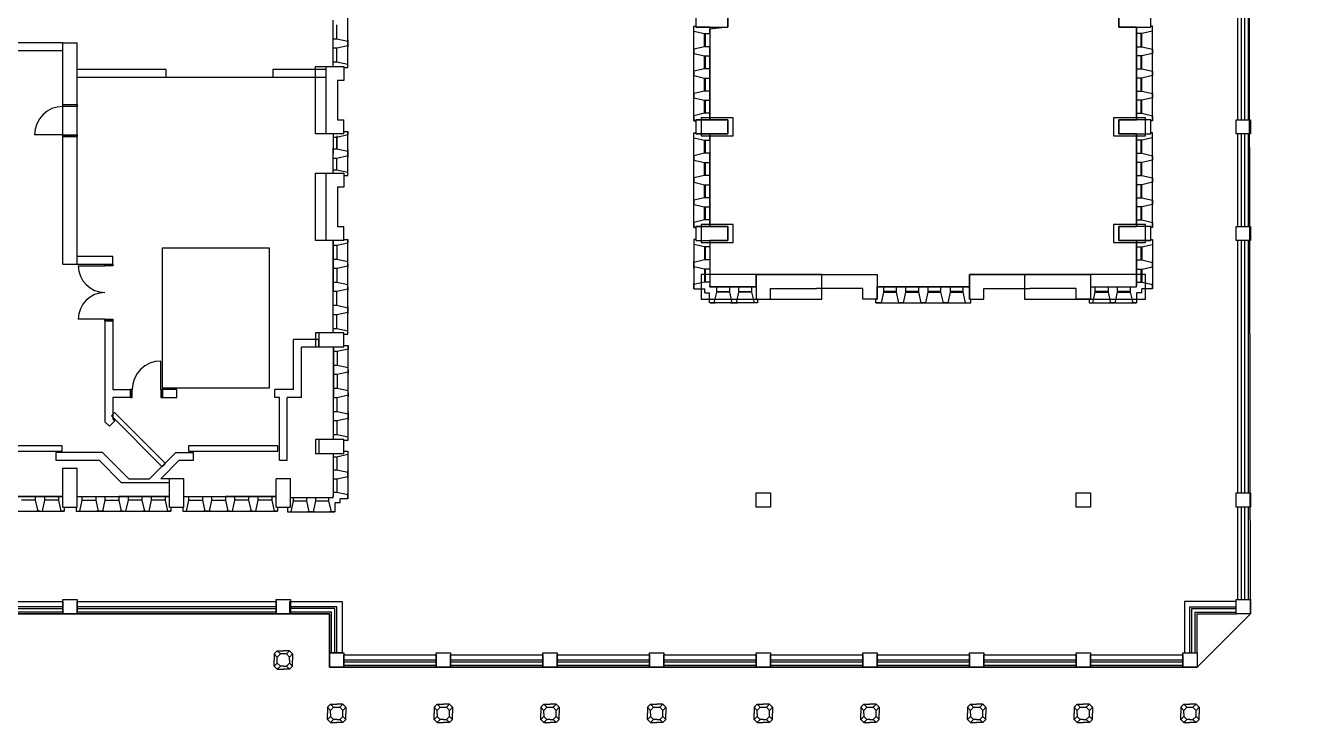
# Model space of a CAD drawing. Header units: millimetres. Extents: x -12337 to 132498, y -9485 to 82319.
# Drawn here: x 63472 to 99228, y -589 to 19021 of the extents above; entities that cross this region are included whole.
import ezdxf

# ---------------------------------------------------------------- set-up
doc = ezdxf.new("R2010")
doc.units = ezdxf.units.MM
for name, color, linetype in [('Basement 1 - Doors Windows and Openings', 7, 'Continuous'), ('Basement 1 - Spaces and Zones', 7, 'Continuous'), ('Basement 1 - Structural Members', 7, 'Continuous'), ('Basement 1 - Walls', 7, 'Continuous'), ('Basement 2 - Doors Windows and Openings', 7, 'Continuous'), ('Basement 2 - Spaces and Zones', 7, 'Continuous'), ('Basement 2 - Structural Members', 7, 'Continuous')]:
    doc.layers.add(name, color=color, linetype=linetype)

msp = doc.modelspace()

# ---------------------------------------------------------------- linework, layer by layer
at = {"layer": 'Basement 1 - Doors Windows and Openings', "color": 1, "linetype": 'Continuous'}
for p, q in [((72538, 17930, 2700), (72538, 20501, 2700)), ((72128, 17869, 2700), (72128, 19169, 2700)), ((72228, 18648, 2700), (72228, 19041, 2700)), ((82278, 16338, 2700), (82278, 19001, 2700)), ((82278, 19001, 2700), (82328, 19001, 2700)), ((82728, 18969, 2700), (82728, 16369, 2700)), ((94728, 18969, 2700), (94728, 16369, 2700)), ((95178, 19001, 2700), (95128, 19001, 2700)), ((95178, 16338, 2700), (95178, 19001, 2700)), ((72128, 18391, 2700), (72128, 18648, 2700)), ((72128, 18648, 2700), (72228, 18648, 2700)), ((72228, 18648, 2700), (72538, 18580, 2700)), ((72538, 18519, 2700), (72538, 18619, 2700)), ((72538, 18619, 2700), (72538, 18419, 2700)), ((82278, 18859, 2700), (82578, 18791, 2700)), ((82578, 18423, 2700), (82578, 18791, 2700)), ((82578, 18791, 2700), (82728, 18791, 2700)), ((82598, 18423, 2700), (82598, 18791, 2700)), ((82728, 18791, 2700), (82728, 18919, 2700)), ((94728, 18791, 2700), (94728, 18919, 2700)), ((94878, 18791, 2700), (94728, 18791, 2700)), ((94858, 18423, 2700), (94858, 18791, 2700)), ((95178, 18859, 2700), (94878, 18791, 2700)), ((94878, 18423, 2700), (94878, 18791, 2700)), ((72128, 18391, 2700), (72228, 18391, 2700)), ((72228, 18391, 2700), (72538, 18459, 2700)), ((72228, 17998, 2700), (72228, 18391, 2700)), ((82578, 18423, 2700), (82278, 18355, 2700)), ((82278, 18355, 2700), (82278, 18234, 2700)), ((82728, 18423, 2700), (82578, 18423, 2700)), ((82728, 16369, 2700), (82728, 18423, 2700)), ((94728, 16369, 2700), (94728, 18423, 2700)), ((94728, 18423, 2700), (94878, 18423, 2700)), ((94878, 18423, 2700), (95178, 18355, 2700)), ((95178, 18355, 2700), (95178, 18234, 2700)), ((72128, 17869, 2700), (72128, 17998, 2700)), ((72128, 17998, 2700), (72228, 17998, 2700)), ((72228, 17998, 2700), (72538, 17930, 2700)), ((72538, 17838, 2700), (72538, 17938, 2700)), ((82278, 18234, 2700), (82578, 18166, 2700)), ((82578, 18166, 2700), (82728, 18166, 2700)), ((82578, 17798, 2700), (82578, 18166, 2700)), ((82598, 17798, 2700), (82598, 18166, 2700)), ((82728, 18166, 2700), (82728, 17798, 2700)), ((94728, 18166, 2700), (94728, 17798, 2700)), ((94878, 18166, 2700), (94728, 18166, 2700)), ((94858, 17798, 2700), (94858, 18166, 2700)), ((95178, 18234, 2700), (94878, 18166, 2700)), ((94878, 17798, 2700), (94878, 18166, 2700)), ((72428, 17838, 2700), (72538, 17838, 2700)), ((82578, 17798, 2700), (82278, 17730, 2700)), ((82278, 17730, 2700), (82278, 17609, 2700)), ((82278, 17609, 2700), (82578, 17541, 2700)), ((82728, 17798, 2700), (82578, 17798, 2700)), ((82578, 17173, 2700), (82578, 17541, 2700)), ((82578, 17541, 2700), (82728, 17541, 2700)), ((82598, 17173, 2700), (82598, 17541, 2700)), ((82728, 17541, 2700), (82728, 17173, 2700)), ((94728, 17798, 2700), (94878, 17798, 2700)), ((94728, 17541, 2700), (94728, 17173, 2700)), ((94878, 17541, 2700), (94728, 17541, 2700)), ((94858, 17173, 2700), (94858, 17541, 2700)), ((94878, 17798, 2700), (95178, 17730, 2700)), ((95178, 17609, 2700), (94878, 17541, 2700)), ((94878, 17173, 2700), (94878, 17541, 2700)), ((95178, 17730, 2700), (95178, 17609, 2700)), ((82578, 17173, 2700), (82278, 17105, 2700)), ((82728, 17173, 2700), (82578, 17173, 2700)), ((94728, 17173, 2700), (94878, 17173, 2700)), ((94878, 17173, 2700), (95178, 17105, 2700)), ((82278, 17105, 2700), (82278, 16984, 2700)), ((82278, 16984, 2700), (82578, 16916, 2700)), ((82578, 16548, 2700), (82578, 16916, 2700)), ((82578, 16916, 2700), (82728, 16916, 2700)), ((82598, 16548, 2700), (82598, 16916, 2700)), ((82728, 16916, 2700), (82728, 16548, 2700)), ((94878, 16916, 2700), (94728, 16916, 2700)), ((94728, 16916, 2700), (94728, 16548, 2700)), ((94858, 16548, 2700), (94858, 16916, 2700)), ((95178, 16984, 2700), (94878, 16916, 2700)), ((94878, 16548, 2700), (94878, 16916, 2700)), ((95178, 17105, 2700), (95178, 16984, 2700)), ((82578, 16548, 2700), (82278, 16480, 2700)), ((82278, 16480, 2700), (82278, 16338, 2700)), ((82728, 16548, 2700), (82578, 16548, 2700)), ((94728, 16548, 2700), (94878, 16548, 2700)), ((94878, 16548, 2700), (95178, 16480, 2700)), ((95178, 16480, 2700), (95178, 16338, 2700)), ((82278, 16338, 2700), (82328, 16338, 2700)), ((82328, 16338, 2700), (82328, 16369, 2700)), ((82328, 16369, 2700), (82728, 16369, 2700)), ((95128, 16369, 2700), (94728, 16369, 2700)), ((95128, 16338, 2700), (95128, 16369, 2700)), ((95178, 16338, 2700), (95128, 16338, 2700)), ((72128, 15969, 2700), (72128, 15419, 2700)), ((72128, 15880, 2700), (72228, 15880, 2700)), ((72228, 15880, 2700), (72538, 15948, 2700)), ((72228, 15916, 2700), (72228, 15548, 2700)), ((72228, 15548, 2700), (72228, 15880, 2700)), ((72428, 16040, 2700), (72538, 16040, 2700)), ((72538, 14798, 2700), (72538, 16040, 2700)), ((72538, 16040, 2700), (72538, 15940, 2700)), ((82278, 13338, 2700), (82278, 16001, 2700)), ((82278, 16001, 2700), (82328, 16001, 2700)), ((82278, 15859, 2700), (82578, 15791, 2700)), ((82578, 15791, 2700), (82728, 15791, 2700)), ((82578, 15423, 2700), (82578, 15791, 2700)), ((82598, 15423, 2700), (82598, 15791, 2700)), ((82728, 15969, 2700), (82728, 13369, 2700)), ((82728, 15791, 2700), (82728, 15919, 2700)), ((94728, 15969, 2700), (94728, 13369, 2700)), ((94728, 15791, 2700), (94728, 15919, 2700)), ((94878, 15791, 2700), (94728, 15791, 2700)), ((94858, 15423, 2700), (94858, 15791, 2700)), ((95178, 15859, 2700), (94878, 15791, 2700)), ((94878, 15423, 2700), (94878, 15791, 2700)), ((95178, 16001, 2700), (95128, 16001, 2700)), ((95178, 13338, 2700), (95178, 16001, 2700)), ((72128, 15419, 2700), (72128, 15569, 2700)), ((72128, 15548, 2700), (72228, 15548, 2700)), ((72128, 15419, 2700), (72128, 15548, 2700)), ((72128, 14869, 2700), (72128, 15419, 2700)), ((72228, 15548, 2700), (72538, 15480, 2700)), ((72538, 15419, 2700), (72538, 15519, 2700)), ((72538, 15519, 2700), (72538, 15319, 2700)), ((82578, 15423, 2700), (82278, 15355, 2700)), ((82728, 15423, 2700), (82578, 15423, 2700)), ((82728, 13369, 2700), (82728, 15423, 2700)), ((94728, 15423, 2700), (94878, 15423, 2700)), ((94728, 13369, 2700), (94728, 15423, 2700)), ((94878, 15423, 2700), (95178, 15355, 2700)), ((72128, 15291, 2700), (72228, 15291, 2700)), ((72228, 15291, 2700), (72538, 15359, 2700)), ((72228, 14958, 2700), (72228, 15291, 2700)), ((82278, 15355, 2700), (82278, 15234, 2700)), ((82278, 15234, 2700), (82578, 15166, 2700)), ((82578, 14798, 2700), (82578, 15166, 2700)), ((82578, 15166, 2700), (82728, 15166, 2700)), ((82598, 14798, 2700), (82598, 15166, 2700)), ((82728, 15166, 2700), (82728, 14798, 2700)), ((94728, 15166, 2700), (94728, 14798, 2700)), ((94878, 15166, 2700), (94728, 15166, 2700)), ((94858, 14798, 2700), (94858, 15166, 2700)), ((95178, 15234, 2700), (94878, 15166, 2700)), ((94878, 14798, 2700), (94878, 15166, 2700)), ((95178, 15355, 2700), (95178, 15234, 2700)), ((72128, 14958, 2700), (72228, 14958, 2700)), ((72228, 14958, 2700), (72538, 14890, 2700)), ((72428, 14798, 2700), (72538, 14798, 2700)), ((72538, 14798, 2700), (72538, 14898, 2700)), ((82578, 14798, 2700), (82278, 14730, 2700)), ((82278, 14730, 2700), (82278, 14609, 2700)), ((82728, 14798, 2700), (82578, 14798, 2700)), ((94728, 14798, 2700), (94878, 14798, 2700)), ((94878, 14798, 2700), (95178, 14730, 2700)), ((95178, 14730, 2700), (95178, 14609, 2700)), ((82278, 14609, 2700), (82578, 14541, 2700)), ((82578, 14173, 2700), (82578, 14541, 2700)), ((82578, 14541, 2700), (82728, 14541, 2700)), ((82598, 14173, 2700), (82598, 14541, 2700)), ((82728, 14541, 2700), (82728, 14173, 2700)), ((94878, 14541, 2700), (94728, 14541, 2700)), ((94728, 14541, 2700), (94728, 14173, 2700)), ((94858, 14173, 2700), (94858, 14541, 2700)), ((95178, 14609, 2700), (94878, 14541, 2700)), ((94878, 14173, 2700), (94878, 14541, 2700)), ((82578, 14173, 2700), (82278, 14105, 2700)), ((82278, 14105, 2700), (82278, 13984, 2700)), ((82278, 13984, 2700), (82578, 13916, 2700)), ((82728, 14173, 2700), (82578, 14173, 2700)), ((94728, 14173, 2700), (94878, 14173, 2700)), ((94878, 14173, 2700), (95178, 14105, 2700)), ((95178, 13984, 2700), (94878, 13916, 2700)), ((95178, 14105, 2700), (95178, 13984, 2700)), ((82578, 13916, 2700), (82728, 13916, 2700)), ((82578, 13548, 2700), (82578, 13916, 2700)), ((82598, 13548, 2700), (82598, 13916, 2700)), ((82728, 13916, 2700), (82728, 13548, 2700)), ((94878, 13916, 2700), (94728, 13916, 2700)), ((94728, 13916, 2700), (94728, 13548, 2700)), ((94858, 13548, 2700), (94858, 13916, 2700)), ((94878, 13548, 2700), (94878, 13916, 2700)), ((82578, 13548, 2700), (82278, 13480, 2700)), ((82278, 13480, 2700), (82278, 13338, 2700)), ((82278, 13338, 2700), (82328, 13338, 2700)), ((82328, 13338, 2700), (82328, 13369, 2700)), ((82328, 13369, 2700), (82728, 13369, 2700)), ((82728, 13548, 2700), (82578, 13548, 2700)), ((94728, 13548, 2700), (94878, 13548, 2700)), ((95128, 13369, 2700), (94728, 13369, 2700)), ((94878, 13548, 2700), (95178, 13480, 2700)), ((95128, 13338, 2700), (95128, 13369, 2700)), ((95178, 13338, 2700), (95128, 13338, 2700)), ((95178, 13480, 2700), (95178, 13338, 2700)), ((72128, 12969, 2700), (72128, 11669, 2700)), ((72128, 11669, 2700), (72128, 12969, 2700)), ((72128, 12969, 2700), (72128, 12841, 2700)), ((72228, 12841, 2700), (72538, 12909, 2700)), ((72428, 13001, 2700), (72538, 13001, 2700)), ((72538, 10430, 2700), (72538, 13001, 2700)), ((72538, 13001, 2700), (72538, 12901, 2700)), ((82278, 13001, 2700), (82278, 11669, 2700)), ((82278, 13001, 2700), (82278, 12851, 2700)), ((82328, 13001, 2700), (82278, 13001, 2700)), ((82728, 12969, 2700), (82728, 12294, 2700)), ((94728, 12969, 2700), (94728, 12294, 2700)), ((95128, 13001, 2700), (95178, 13001, 2700)), ((95178, 13001, 2700), (95178, 11669, 2700)), ((95178, 13001, 2700), (95178, 12851, 2700)), ((72128, 12841, 2700), (72228, 12841, 2700)), ((72228, 12841, 2700), (72228, 12448, 2700)), ((82578, 12791, 2700), (82278, 12859, 2700)), ((82578, 12791, 2700), (82578, 12423, 2700)), ((82728, 12791, 2700), (82578, 12791, 2700)), ((82598, 12423, 2700), (82598, 12791, 2700)), ((94728, 12791, 2700), (94878, 12791, 2700)), ((94858, 12423, 2700), (94858, 12791, 2700)), ((94878, 12791, 2700), (95178, 12859, 2700)), ((94878, 12791, 2700), (94878, 12423, 2700)), ((72128, 12448, 2700), (72228, 12448, 2700)), ((72128, 12448, 2700), (72128, 12191, 2700)), ((72128, 12191, 2700), (72228, 12191, 2700)), ((72228, 12448, 2700), (72538, 12380, 2700)), ((72228, 12191, 2700), (72538, 12259, 2700)), ((72228, 12191, 2700), (72228, 11798, 2700)), ((72538, 12219, 2700), (72538, 12419, 2700)), ((72538, 12319, 2700), (72538, 12219, 2700)), ((82578, 12423, 2700), (82278, 12355, 2700)), ((82278, 12194, 2700), (82278, 12394, 2700)), ((82278, 12294, 2700), (82278, 12194, 2700)), ((82578, 12166, 2700), (82278, 12234, 2700)), ((82728, 12423, 2700), (82578, 12423, 2700)), ((82578, 12166, 2700), (82578, 11798, 2700)), ((82728, 12166, 2700), (82578, 12166, 2700)), ((82598, 11798, 2700), (82598, 12166, 2700)), ((82728, 12294, 2700), (82728, 11692, 2700)), ((82728, 12294, 2700), (82728, 12144, 2700)), ((94728, 12423, 2700), (94878, 12423, 2700)), ((94728, 12294, 2700), (94728, 11692, 2700)), ((94728, 12294, 2700), (94728, 12144, 2700)), ((94728, 12166, 2700), (94878, 12166, 2700)), ((94858, 11798, 2700), (94858, 12166, 2700)), ((94878, 12423, 2700), (95178, 12355, 2700)), ((94878, 12166, 2700), (95178, 12234, 2700)), ((94878, 12166, 2700), (94878, 11798, 2700)), ((95178, 12194, 2700), (95178, 12394, 2700)), ((95178, 12294, 2700), (95178, 12194, 2700)), ((72128, 11798, 2700), (72228, 11798, 2700)), ((72128, 11541, 2700), (72128, 11798, 2700)), ((72128, 11798, 2700), (72128, 11541, 2700)), ((72128, 11798, 2700), (72228, 11798, 2700)), ((72128, 10369, 2700), (72128, 11669, 2700)), ((72128, 11541, 2700), (72228, 11541, 2700)), ((72128, 11541, 2700), (72228, 11541, 2700)), ((72228, 11798, 2700), (72538, 11730, 2700)), ((72228, 11798, 2700), (72538, 11730, 2700)), ((72228, 11541, 2700), (72538, 11609, 2700)), ((72228, 11541, 2700), (72538, 11609, 2700)), ((72228, 11148, 2700), (72228, 11541, 2700)), ((72538, 11669, 2700), (72538, 11769, 2700)), ((72538, 11669, 2700), (72538, 11769, 2700)), ((72538, 11669, 2700), (72538, 11569, 2700)), ((72538, 11669, 2700), (72538, 11569, 2700)), ((82578, 11798, 2700), (82278, 11730, 2700)), ((82278, 11669, 2700), (82278, 11769, 2700)), ((82278, 11609, 2700), (82278, 11669, 2700)), ((82278, 11669, 2700), (82278, 11609, 2700)), ((82278, 11609, 2700), (82585, 11609, 2700)), ((82728, 11798, 2700), (82578, 11798, 2700)), ((82585, 11497, 2700), (82585, 11609, 2700)), ((82585, 11497, 2700), (82718, 11497, 2700)), ((82718, 11219, 2700), (82718, 11497, 2700)), ((82728, 11669, 2700), (82728, 11719, 2700)), ((83403, 11669, 2700), (82728, 11669, 2700)), ((82907, 11519, 2700), (82839, 11219, 2700)), ((82907, 11669, 2700), (82907, 11519, 2700)), ((82907, 11539, 2700), (83275, 11539, 2700)), ((83275, 11519, 2700), (82907, 11519, 2700)), ((83403, 11669, 2700), (83253, 11669, 2700)), ((83275, 11669, 2700), (83275, 11519, 2700)), ((83275, 11519, 2700), (83343, 11219, 2700)), ((84028, 11669, 2700), (83403, 11669, 2700)), ((83532, 11519, 2700), (83464, 11219, 2700)), ((83532, 11669, 2700), (83532, 11519, 2700)), ((83532, 11539, 2700), (83900, 11539, 2700)), ((83900, 11519, 2700), (83532, 11519, 2700)), ((83900, 11669, 2700), (83900, 11519, 2700)), ((83900, 11519, 2700), (83968, 11219, 2700)), ((84028, 11669, 2700), (84028, 11319, 2700)), ((87428, 11669, 2700), (89482, 11669, 2700)), ((90028, 11669, 2700), (87478, 11669, 2700)), ((87607, 11519, 2700), (87539, 11219, 2700)), ((87975, 11669, 2700), (87607, 11669, 2700)), ((87607, 11669, 2700), (87607, 11519, 2700)), ((87975, 11539, 2700), (87607, 11539, 2700)), ((87607, 11519, 2700), (87975, 11519, 2700)), ((87975, 11519, 2700), (87975, 11669, 2700)), ((88043, 11219, 2700), (87975, 11519, 2700)), ((88232, 11519, 2700), (88164, 11219, 2700)), ((88232, 11669, 2700), (88232, 11519, 2700)), ((88600, 11669, 2700), (88232, 11669, 2700)), ((88600, 11539, 2700), (88232, 11539, 2700)), ((88232, 11519, 2700), (88600, 11519, 2700)), ((88600, 11519, 2700), (88600, 11669, 2700)), ((88668, 11219, 2700), (88600, 11519, 2700)), ((88857, 11519, 2700), (88789, 11219, 2700)), ((89225, 11669, 2700), (88857, 11669, 2700)), ((88857, 11669, 2700), (88857, 11519, 2700)), ((89225, 11539, 2700), (88857, 11539, 2700)), ((88857, 11519, 2700), (89225, 11519, 2700)), ((89225, 11519, 2700), (89225, 11669, 2700)), ((89293, 11219, 2700), (89225, 11519, 2700)), ((89482, 11519, 2700), (89414, 11219, 2700)), ((89482, 11669, 2700), (89482, 11519, 2700)), ((89850, 11539, 2700), (89482, 11539, 2700)), ((89482, 11519, 2700), (89850, 11519, 2700)), ((89850, 11669, 2700), (89978, 11669, 2700)), ((89850, 11519, 2700), (89850, 11669, 2700)), ((89918, 11219, 2700), (89850, 11519, 2700)), ((93428, 11669, 2700), (93428, 11319, 2700)), ((93428, 11669, 2700), (94053, 11669, 2700)), ((93557, 11519, 2700), (93489, 11219, 2700)), ((93557, 11669, 2700), (93557, 11519, 2700)), ((93925, 11539, 2700), (93557, 11539, 2700)), ((93557, 11519, 2700), (93925, 11519, 2700)), ((93925, 11669, 2700), (93925, 11519, 2700)), ((93925, 11519, 2700), (93993, 11219, 2700)), ((94053, 11669, 2700), (94203, 11669, 2700)), ((94053, 11669, 2700), (94728, 11669, 2700)), ((94182, 11519, 2700), (94114, 11219, 2700)), ((94182, 11669, 2700), (94182, 11519, 2700)), ((94550, 11539, 2700), (94182, 11539, 2700)), ((94182, 11519, 2700), (94550, 11519, 2700)), ((94550, 11669, 2700), (94550, 11519, 2700)), ((94550, 11519, 2700), (94618, 11219, 2700)), ((94728, 11798, 2700), (94878, 11798, 2700)), ((94728, 11669, 2700), (94728, 11719, 2700)), ((94739, 11219, 2700), (94739, 11497, 2700)), ((94871, 11497, 2700), (94739, 11497, 2700)), ((95178, 11609, 2700), (94871, 11609, 2700)), ((94871, 11497, 2700), (94871, 11609, 2700)), ((94878, 11798, 2700), (95178, 11730, 2700)), ((95178, 11669, 2700), (95178, 11769, 2700)), ((95178, 11669, 2700), (95178, 11609, 2700)), ((95178, 11609, 2700), (95178, 11669, 2700)), ((72128, 10891, 2700), (72128, 11148, 2700)), ((72128, 11148, 2700), (72228, 11148, 2700)), ((72228, 11148, 2700), (72538, 11080, 2700)), ((72538, 11119, 2700), (72538, 10919, 2700)), ((72538, 11019, 2700), (72538, 11119, 2700)), ((84060, 11219, 2700), (82730, 11219, 2700)), ((82730, 11219, 2700), (82878, 11219, 2700)), ((83303, 11219, 2700), (83503, 11219, 2700)), ((83403, 11219, 2700), (83303, 11219, 2700)), ((84060, 11219, 2700), (83960, 11219, 2700)), ((84060, 11319, 2700), (84028, 11319, 2700)), ((84060, 11319, 2700), (84060, 11219, 2700)), ((87390, 11219, 2700), (87390, 11319, 2700)), ((87390, 11219, 2700), (90066, 11219, 2700)), ((87539, 11219, 2700), (87390, 11219, 2700)), ((88164, 11219, 2700), (88043, 11219, 2700)), ((88789, 11219, 2700), (88668, 11219, 2700)), ((89414, 11219, 2700), (89293, 11219, 2700)), ((90066, 11219, 2700), (90066, 11319, 2700)), ((93397, 11319, 2700), (93428, 11319, 2700)), ((93397, 11319, 2700), (93397, 11219, 2700)), ((93397, 11219, 2700), (94726, 11219, 2700)), ((93397, 11219, 2700), (93497, 11219, 2700)), ((94153, 11219, 2700), (93953, 11219, 2700)), ((94053, 11219, 2700), (94153, 11219, 2700)), ((94726, 11219, 2700), (94578, 11219, 2700)), ((72128, 10891, 2700), (72228, 10891, 2700)), ((72228, 10891, 2700), (72538, 10959, 2700)), ((72228, 10498, 2700), (72228, 10891, 2700)), ((72128, 10369, 2700), (72128, 10498, 2700)), ((72128, 10498, 2700), (72228, 10498, 2700)), ((72228, 10498, 2700), (72538, 10430, 2700)), ((72538, 10338, 2700), (72538, 10438, 2700)), ((72428, 10338, 2700), (72538, 10338, 2700)), ((72442, 10018, 2700), (72552, 10018, 2700)), ((72552, 7447, 2700), (72552, 10018, 2700)), ((72552, 10018, 2700), (72552, 9918, 2700)), ((72142, 9986, 2700), (72142, 8686, 2700)), ((72142, 8686, 2700), (72142, 9986, 2700)), ((72142, 9986, 2700), (72142, 9858, 2700)), ((72142, 9858, 2700), (72242, 9858, 2700)), ((72242, 9858, 2700), (72552, 9926, 2700)), ((72242, 9858, 2700), (72242, 9465, 2700)), ((72142, 9465, 2700), (72242, 9465, 2700)), ((72142, 9465, 2700), (72142, 9208, 2700)), ((72242, 9465, 2700), (72552, 9397, 2700)), ((72552, 9236, 2700), (72552, 9436, 2700)), ((72552, 9336, 2700), (72552, 9236, 2700)), ((72142, 9208, 2700), (72242, 9208, 2700)), ((72242, 9208, 2700), (72552, 9276, 2700)), ((72242, 9208, 2700), (72242, 8815, 2700)), ((72142, 8558, 2700), (72142, 8815, 2700)), ((72142, 8815, 2700), (72242, 8815, 2700)), ((72142, 8815, 2700), (72242, 8815, 2700)), ((72142, 8815, 2700), (72142, 8558, 2700)), ((72142, 7386, 2700), (72142, 8686, 2700)), ((72242, 8815, 2700), (72552, 8747, 2700)), ((72242, 8815, 2700), (72552, 8747, 2700)), ((72242, 8558, 2700), (72552, 8626, 2700)), ((72242, 8558, 2700), (72552, 8626, 2700)), ((72552, 8686, 2700), (72552, 8786, 2700)), ((72552, 8686, 2700), (72552, 8786, 2700)), ((72552, 8686, 2700), (72552, 8586, 2700)), ((72552, 8686, 2700), (72552, 8586, 2700)), ((72142, 8558, 2700), (72242, 8558, 2700)), ((72142, 8558, 2700), (72242, 8558, 2700)), ((72242, 8165, 2700), (72242, 8558, 2700)), ((72142, 7908, 2700), (72142, 8165, 2700)), ((72142, 8165, 2700), (72242, 8165, 2700)), ((72142, 7908, 2700), (72242, 7908, 2700)), ((72242, 8165, 2700), (72552, 8097, 2700)), ((72242, 7908, 2700), (72552, 7976, 2700)), ((72242, 7515, 2700), (72242, 7908, 2700)), ((72552, 8036, 2700), (72552, 8136, 2700)), ((72552, 8136, 2700), (72552, 7936, 2700)), ((72142, 7386, 2700), (72142, 7515, 2700)), ((72142, 7515, 2700), (72242, 7515, 2700)), ((72242, 7515, 2700), (72552, 7447, 2700)), ((72442, 7355, 2700), (72552, 7355, 2700)), ((72552, 7355, 2700), (72552, 7455, 2700)), ((72128, 6969, 2700), (72128, 6392, 2700)), ((72128, 6888, 2700), (72228, 6888, 2700)), ((72228, 6888, 2700), (72538, 6957, 2700)), ((72228, 6888, 2700), (72228, 6521, 2700)), ((72428, 7048, 2700), (72538, 7048, 2700)), ((72538, 7048, 2700), (72538, 5767, 2700)), ((72538, 7048, 2700), (72538, 6948, 2700)), ((72128, 6521, 2700), (72228, 6521, 2700)), ((72228, 6521, 2700), (72538, 6452, 2700)), ((72538, 6292, 2700), (72538, 6492, 2700)), ((72128, 6392, 2700), (72128, 5767, 2700)), ((72128, 6392, 2700), (72128, 6242, 2700)), ((72128, 6263, 2700), (72228, 6263, 2700)), ((72228, 6263, 2700), (72538, 6332, 2700)), ((72228, 6263, 2700), (72228, 5896, 2700)), ((72538, 6392, 2700), (72538, 6292, 2700)), ((64528, 5769, 2700), (63228, 5769, 2700)), ((63228, 5769, 2700), (64528, 5769, 2700)), ((63750, 5769, 2700), (63750, 5669, 2700)), ((64007, 5769, 2700), (63750, 5769, 2700)), ((64007, 5769, 2700), (64007, 5669, 2700)), ((64400, 5769, 2700), (64400, 5669, 2700)), ((64528, 5769, 2700), (64400, 5769, 2700)), ((64928, 5769, 2700), (65057, 5769, 2700)), ((64928, 5769, 2700), (66228, 5769, 2700)), ((65057, 5769, 2700), (65057, 5669, 2700)), ((65450, 5769, 2700), (65450, 5669, 2700)), ((65450, 5769, 2700), (65707, 5769, 2700)), ((65707, 5769, 2700), (65707, 5669, 2700)), ((66100, 5769, 2700), (66100, 5669, 2700)), ((66100, 5769, 2700), (66100, 5669, 2700)), ((66100, 5769, 2700), (66357, 5769, 2700)), ((66357, 5769, 2700), (66100, 5769, 2700)), ((67528, 5769, 2700), (66228, 5769, 2700)), ((66228, 5769, 2700), (67528, 5769, 2700)), ((66357, 5769, 2700), (66357, 5669, 2700)), ((66357, 5769, 2700), (66357, 5669, 2700)), ((66750, 5769, 2700), (66750, 5669, 2700)), ((67007, 5769, 2700), (66750, 5769, 2700)), ((67007, 5769, 2700), (67007, 5669, 2700)), ((67528, 5769, 2700), (67400, 5769, 2700)), ((67400, 5769, 2700), (67400, 5669, 2700)), ((67928, 5769, 2700), (68057, 5769, 2700)), ((67928, 5769, 2700), (69228, 5769, 2700)), ((68057, 5769, 2700), (68057, 5669, 2700)), ((68450, 5769, 2700), (68450, 5669, 2700)), ((68450, 5769, 2700), (68707, 5769, 2700)), ((68707, 5769, 2700), (68707, 5669, 2700)), ((69100, 5769, 2700), (69100, 5669, 2700)), ((69357, 5769, 2700), (69100, 5769, 2700)), ((69100, 5769, 2700), (69100, 5669, 2700)), ((69100, 5769, 2700), (69357, 5769, 2700)), ((70528, 5769, 2700), (69228, 5769, 2700)), ((69228, 5769, 2700), (70528, 5769, 2700)), ((69357, 5769, 2700), (69357, 5669, 2700)), ((69357, 5769, 2700), (69357, 5669, 2700)), ((69750, 5769, 2700), (69750, 5669, 2700)), ((70007, 5769, 2700), (69750, 5769, 2700)), ((70007, 5769, 2700), (70007, 5669, 2700)), ((70528, 5769, 2700), (70400, 5769, 2700)), ((70400, 5769, 2700), (70400, 5669, 2700)), ((70928, 5745, 2700), (71503, 5745, 2700)), ((71007, 5745, 2700), (71007, 5645, 2700)), ((71375, 5745, 2700), (71375, 5645, 2700)), ((71503, 5745, 2700), (71653, 5745, 2700)), ((71503, 5745, 2700), (72128, 5745, 2700)), ((71632, 5745, 2700), (71632, 5645, 2700)), ((72000, 5745, 2700), (72000, 5645, 2700)), ((72128, 5896, 2700), (72228, 5896, 2700)), ((72128, 5745, 2700), (72128, 5795, 2700)), ((72228, 5896, 2700), (72538, 5827, 2700)), ((72538, 5767, 2700), (72538, 5867, 2700)), ((72538, 5767, 2700), (72538, 5707, 2700)), ((72538, 5707, 2700), (72538, 5767, 2700)), ((63750, 5669, 2700), (63357, 5669, 2700)), ((63750, 5669, 2700), (63818, 5359, 2700)), ((64007, 5669, 2700), (63939, 5359, 2700)), ((64400, 5669, 2700), (64007, 5669, 2700)), ((64400, 5669, 2700), (64468, 5359, 2700)), ((64560, 5469, 2700), (64560, 5359, 2700)), ((64897, 5469, 2700), (64897, 5359, 2700)), ((65057, 5669, 2700), (64989, 5359, 2700)), ((65057, 5669, 2700), (65450, 5669, 2700)), ((65450, 5669, 2700), (65518, 5359, 2700)), ((65707, 5669, 2700), (65639, 5359, 2700)), ((65707, 5669, 2700), (66100, 5669, 2700)), ((66100, 5669, 2700), (66168, 5359, 2700)), ((66100, 5669, 2700), (66168, 5359, 2700)), ((66357, 5669, 2700), (66289, 5359, 2700)), ((66357, 5669, 2700), (66289, 5359, 2700)), ((66750, 5669, 2700), (66357, 5669, 2700)), ((66750, 5669, 2700), (66818, 5359, 2700)), ((67007, 5669, 2700), (66939, 5359, 2700)), ((67400, 5669, 2700), (67007, 5669, 2700)), ((67400, 5669, 2700), (67468, 5359, 2700)), ((67560, 5469, 2700), (67560, 5359, 2700)), ((67897, 5469, 2700), (67897, 5359, 2700)), ((68057, 5669, 2700), (67989, 5359, 2700)), ((68057, 5669, 2700), (68450, 5669, 2700)), ((68450, 5669, 2700), (68518, 5359, 2700)), ((68707, 5669, 2700), (68639, 5359, 2700)), ((68707, 5669, 2700), (69100, 5669, 2700)), ((69100, 5669, 2700), (69168, 5359, 2700)), ((69100, 5669, 2700), (69168, 5359, 2700)), ((69357, 5669, 2700), (69289, 5359, 2700)), ((69357, 5669, 2700), (69289, 5359, 2700)), ((69750, 5669, 2700), (69357, 5669, 2700)), ((69750, 5669, 2700), (69818, 5359, 2700)), ((70007, 5669, 2700), (69939, 5359, 2700)), ((70400, 5669, 2700), (70007, 5669, 2700)), ((70400, 5669, 2700), (70468, 5359, 2700)), ((70560, 5469, 2700), (70560, 5359, 2700)), ((70847, 5469, 2700), (70847, 5335, 2700)), ((71007, 5645, 2700), (70939, 5335, 2700)), ((71007, 5645, 2700), (71375, 5645, 2700)), ((71375, 5645, 2700), (71443, 5335, 2700)), ((71632, 5645, 2700), (71564, 5335, 2700)), ((71632, 5645, 2700), (72000, 5645, 2700)), ((72000, 5645, 2700), (72068, 5335, 2700)), ((72189, 5335, 2700), (72189, 5595, 2700)), ((72321, 5595, 2700), (72189, 5595, 2700)), ((72321, 5595, 2700), (72321, 5707, 2700)), ((72538, 5707, 2700), (72321, 5707, 2700)), ((61989, 5359, 2700), (64560, 5359, 2700)), ((63878, 5359, 2700), (63778, 5359, 2700)), ((63778, 5359, 2700), (63978, 5359, 2700)), ((64560, 5359, 2700), (64460, 5359, 2700)), ((64897, 5359, 2700), (64997, 5359, 2700)), ((64989, 5359, 2700), (67560, 5359, 2700)), ((65678, 5359, 2700), (65478, 5359, 2700)), ((65578, 5359, 2700), (65678, 5359, 2700)), ((66228, 5359, 2700), (66128, 5359, 2700)), ((66228, 5359, 2700), (66128, 5359, 2700)), ((66228, 5359, 2700), (66328, 5359, 2700)), ((66228, 5359, 2700), (66328, 5359, 2700)), ((66778, 5359, 2700), (66978, 5359, 2700)), ((66878, 5359, 2700), (66778, 5359, 2700)), ((67560, 5359, 2700), (67460, 5359, 2700)), ((67897, 5359, 2700), (67997, 5359, 2700)), ((67989, 5359, 2700), (70560, 5359, 2700)), ((68678, 5359, 2700), (68478, 5359, 2700)), ((68578, 5359, 2700), (68678, 5359, 2700)), ((69228, 5359, 2700), (69128, 5359, 2700)), ((69228, 5359, 2700), (69128, 5359, 2700)), ((69228, 5359, 2700), (69328, 5359, 2700)), ((69228, 5359, 2700), (69328, 5359, 2700)), ((69878, 5359, 2700), (69778, 5359, 2700)), ((69778, 5359, 2700), (69978, 5359, 2700)), ((70560, 5359, 2700), (70460, 5359, 2700)), ((70847, 5335, 2700), (72176, 5335, 2700)), ((70847, 5335, 2700), (70947, 5335, 2700)), ((71603, 5335, 2700), (71403, 5335, 2700)), ((71503, 5335, 2700), (71603, 5335, 2700)), ((72176, 5335, 2700), (72028, 5335, 2700))]:
    msp.add_line(p, q, dxfattribs=at)
at = {"layer": 'Basement 1 - Doors Windows and Openings', "color": 1, "linetype": 'Continuous', "lineweight": -3}
for p, q in [((64528, 15942, 2700), (63728, 15942, 2700)), ((64958, 12259, 2700), (65708, 12259, 2700)), ((65708, 10759, 2700), (64958, 10759, 2700)), ((67278, 8779, 2700), (67278, 9579, 2700))]:
    msp.add_line(p, q, dxfattribs=at)
at = {"layer": 'Basement 1 - Doors Windows and Openings', "color": 1, "linetype": 'Continuous', "elevation": 2700}
for points in [[(82728, 18969), (82328, 18969), (82328, 19001)], [(94728, 18969), (95128, 18969), (95128, 19001)], [(82728, 15969), (82328, 15969), (82328, 16001)], [(94728, 15969), (95128, 15969), (95128, 16001)], [(82328, 13001), (82328, 12969), (82728, 12969)], [(95128, 13001), (95128, 12969), (94728, 12969)], [(87390, 11319), (87428, 11319), (87428, 11669)], [(90066, 11319), (90028, 11319), (90028, 11669)]]:
    msp.add_lwpolyline(points, dxfattribs=at)
at = {"layer": 'Basement 1 - Doors Windows and Openings', "color": 1, "linetype": 'Continuous', "lineweight": -3, "elevation": 2700}
for points in [[(64528, 16742), (64528, 16792), (64928, 16792), (64928, 16742), (64528, 16742)], [(64528, 15892), (64528, 15942), (64928, 15942), (64928, 15892), (64528, 15892)], [(65708, 12309), (65928, 12309), (65928, 12259), (65708, 12259), (65708, 12309)], [(65708, 10759), (65928, 10759), (65928, 10709), (65708, 10709), (65708, 10759)], [(66478, 8779), (66428, 8779), (66428, 8559), (66478, 8559), (66478, 8779)], [(67328, 8779), (67278, 8779), (67278, 8559), (67328, 8559), (67328, 8779)]]:
    msp.add_lwpolyline(points, dxfattribs=at)
at = {"layer": 'Basement 1 - Doors Windows and Openings', "color": 1, "linetype": 'Continuous', "lineweight": -3}
for centre, radius, start, end in [((64528, 15942, 2700), 800, 90, 180), ((65708, 12259, 2700), 750, 180, 270), ((65708, 10759, 2700), 750, 90, 180), ((67278, 8779, 2700), 800, 90, 180)]:
    msp.add_arc(centre, radius, start, end, dxfattribs=at)
at = {"layer": 'Basement 1 - Spaces and Zones', "color": 10, "linetype": 'Continuous', "elevation": 2700}
msp.add_lwpolyline([(83228, 19369), (83228, 18969), (82728, 18919), (82728, 16369), (83228, 16369), (83228, 15969), (82728, 15969), (82728, 13369), (83228, 13369), (83228, 12969), (82728, 12969), (82728, 11669), (84028, 11669), (84028, 12019), (87428, 12019), (87428, 11669), (90028, 11669), (90028, 12019), (93428, 12019), (93428, 11669), (94728, 11669), (94728, 12969), (94228, 12969), (94228, 13369), (94728, 13369), (94728, 15969), (94228, 15969), (94228, 16369), (94728, 16369), (94728, 18969), (94228, 18969), (94228, 19369)], dxfattribs=at)
at = {"layer": 'Basement 1 - Structural Members', "color": 4, "linetype": 'Continuous'}
for p, q in [((64528, 18529, 2700), (64928, 18529, 2700)), ((64528, 16792, 2700), (64528, 18529, 2700)), ((64928, 16792, 2700), (64928, 18529, 2700)), ((71928, 17869, 2700), (72428, 17869, 2700)), ((71928, 15969, 2700), (71928, 17869, 2700)), ((72428, 17869, 2700), (72428, 17469, 2700)), ((72428, 17469, 2700), (72248, 17469, 2700)), ((72248, 17469, 2700), (72248, 16369, 2700)), ((64528, 16792, 2700), (64928, 16792, 2700)), ((72248, 16369, 2700), (72428, 16369, 2700)), ((72428, 15969, 2700), (72428, 16369, 2700)), ((64528, 12309, 2700), (64528, 15892, 2700)), ((64528, 15892, 2700), (64928, 15892, 2700)), ((64928, 12309, 2700), (64928, 15892, 2700)), ((72428, 15969, 2700), (71928, 15969, 2700)), ((71928, 14869, 2700), (72428, 14869, 2700)), ((71928, 12969, 2700), (71928, 14869, 2700)), ((72428, 14869, 2700), (72428, 14469, 2700)), ((72248, 14469, 2700), (72248, 13369, 2700)), ((72428, 14469, 2700), (72248, 14469, 2700)), ((72248, 13369, 2700), (72428, 13369, 2700)), ((72428, 12969, 2700), (72428, 13369, 2700)), ((72428, 12969, 2700), (71928, 12969, 2700)), ((64528, 12309, 2700), (64928, 12309, 2700)), ((84028, 12019, 2700), (84028, 11319, 2700)), ((85728, 12019, 2700), (84028, 12019, 2700)), ((85728, 12019, 2700), (87428, 12019, 2700)), ((87428, 12019, 2700), (87428, 11319, 2700)), ((90028, 12019, 2700), (90028, 11319, 2700)), ((91728, 12019, 2700), (90028, 12019, 2700)), ((91728, 12019, 2700), (93428, 12019, 2700)), ((93428, 12019, 2700), (93428, 11319, 2700)), ((84428, 11619, 2700), (85728, 11619, 2700)), ((84428, 11319, 2700), (84428, 11619, 2700)), ((87028, 11619, 2700), (85728, 11619, 2700)), ((87028, 11319, 2700), (87028, 11619, 2700)), ((90428, 11619, 2700), (91728, 11619, 2700)), ((90428, 11319, 2700), (90428, 11619, 2700)), ((93028, 11619, 2700), (91728, 11619, 2700)), ((93028, 11319, 2700), (93028, 11619, 2700)), ((84028, 11319, 2700), (84428, 11319, 2700)), ((87428, 11319, 2700), (87028, 11319, 2700)), ((90028, 11319, 2700), (90428, 11319, 2700)), ((93428, 11319, 2700), (93028, 11319, 2700)), ((71728, 10369, 2700), (71728, 9969, 2700)), ((72428, 10369, 2700), (71728, 10369, 2700)), ((72428, 9969, 2700), (72428, 10369, 2700)), ((72428, 9969, 2700), (71728, 9969, 2700)), ((71728, 7369, 2700), (71728, 6969, 2700)), ((72428, 7369, 2700), (71728, 7369, 2700)), ((72428, 6969, 2700), (72428, 7369, 2700)), ((72428, 6969, 2700), (71728, 6969, 2700)), ((64528, 6569, 2700), (64928, 6569, 2700)), ((64528, 5469, 2700), (64528, 6569, 2700)), ((64928, 5469, 2700), (64928, 6569, 2700)), ((67928, 6269, 2700), (67528, 6269, 2700)), ((67528, 5469, 2700), (67528, 6269, 2700)), ((67928, 5469, 2700), (67928, 6269, 2700)), ((70928, 6269, 2700), (70528, 6269, 2700)), ((70528, 5469, 2700), (70528, 6269, 2700)), ((70928, 5469, 2700), (70928, 6269, 2700)), ((64528, 5469, 2700), (64928, 5469, 2700)), ((67528, 5469, 2700), (67928, 5469, 2700)), ((70528, 5469, 2700), (70928, 5469, 2700))]:
    msp.add_line(p, q, dxfattribs=at)
at = {"layer": 'Basement 1 - Structural Members', "color": 4, "linetype": 'Continuous', "elevation": 2700}
for points in [[(83228, 18969), (83228, 19369), (82328, 19369), (82328, 18969), (83228, 18969)], [(95128, 18969), (95128, 19369), (94228, 19369), (94228, 18969), (95128, 18969)], [(83228, 15969), (83228, 16369), (82328, 16369), (82328, 15969), (83228, 15969)], [(95128, 15969), (95128, 16369), (94228, 16369), (94228, 15969), (95128, 15969)], [(83228, 12969), (83228, 13369), (82328, 13369), (82328, 12969), (83228, 12969)], [(95128, 12969), (95128, 13369), (94228, 13369), (94228, 12969), (95128, 12969)]]:
    msp.add_lwpolyline(points, dxfattribs=at)
at = {"layer": 'Basement 1 - Walls', "color": 3, "linetype": 'Continuous'}
for p, q in [((64528, 18529), (61838, 18529)), ((64528, 18309), (61838, 18309)), ((64528, 18309), (64528, 18529)), ((64928, 17559), (64928, 17779)), ((67428, 17779), (64928, 17779)), ((67428, 17559), (64928, 17559)), ((67428, 17559), (67428, 17779)), ((70428, 17559), (67428, 17559)), ((70428, 17779), (70428, 17559)), ((71928, 17779), (70428, 17779)), ((71928, 17559), (70428, 17559)), ((71928, 17559), (71928, 17779)), ((64928, 12309), (64928, 12529)), ((64928, 12529), (65928, 12529)), ((65928, 12309), (65928, 12529)), ((67328, 8819), (67328, 12769)), ((67328, 12769), (70328, 12769)), ((70328, 12769), (70328, 8819)), ((64928, 12309), (65928, 12309)), ((65708, 10709), (65708, 7872)), ((65708, 10709), (65928, 10709)), ((65928, 10709), (65928, 8779)), ((71728, 10189), (71013, 10189)), ((71013, 8779), (71013, 10189)), ((71728, 9969), (71728, 10189)), ((71233, 8559), (71233, 9969)), ((71728, 9969), (71233, 9969)), ((65928, 8779), (66428, 8779)), ((66428, 8559), (66428, 8779)), ((70328, 8819), (67328, 8819)), ((67728, 8779), (67328, 8779)), ((67328, 8779), (67328, 8559)), ((67728, 8559), (67728, 8779)), ((70484, 8559), (70484, 8779)), ((71013, 8779), (70484, 8779)), ((65928, 8559), (65928, 7963)), ((66428, 8559), (65928, 8559)), ((67328, 8559), (67728, 8559)), ((70618, 8559), (70484, 8559)), ((70618, 6789), (70618, 8559)), ((70838, 6789), (70838, 8559)), ((71233, 8559), (70838, 8559)), ((65833, 7747), (65708, 7872)), ((65833, 7747), (65988, 7903)), ((65988, 7903), (65928, 7963)), ((65638, 7009), (64328, 7009)), ((64328, 7009), (64328, 6789)), ((66378, 6269), (65638, 7009)), ((66965, 6269), (67705, 7009)), ((67705, 7009), (68200, 7009)), ((68200, 6789), (68200, 7009)), ((64328, 6789), (65546, 6789)), ((66176, 6159), (65546, 6789)), ((67277, 6269), (67797, 6789)), ((67797, 6789), (68200, 6789)), ((70618, 6789), (70838, 6789)), ((67528, 6159), (66176, 6159)), ((66378, 6269), (66965, 6269)), ((67528, 6269), (67277, 6269)), ((67528, 6159), (67528, 6269))]:
    msp.add_line(p, q, dxfattribs=at)
for points in [[(67321, 6609), (65889, 8041), (65980, 8132), (67411, 6700), (67321, 6609)], [(61989, 7047), (64505, 7047), (64505, 7195), (61989, 7195), (61989, 7047)], [(68059, 7049), (70575, 7049), (70575, 7197), (68059, 7197), (68059, 7049)]]:
    msp.add_lwpolyline(points, dxfattribs=at)
at = {"layer": 'Basement 2 - Doors Windows and Openings', "color": 1, "linetype": 'Continuous'}
for p, q in [((97680, 16369), (97680, 21967)), ((97776, 16369), (97776, 21967)), ((97680, 13369), (97680, 15969)), ((97776, 13369), (97776, 15969)), ((97680, 5869), (97680, 12969)), ((97776, 5869), (97776, 12969)), ((97680, 2869), (97680, 5469)), ((97776, 2869), (97776, 5469))]:
    msp.add_line(p, q, dxfattribs=at)
at = {"layer": 'Basement 2 - Spaces and Zones', "color": 1, "linetype": 'Continuous'}
msp.add_lwpolyline([(24428, 2469), (72028, 2469), (72028, 969), (96428, 969), (97928, 2469), (97876, 33967), (132428, 33969), (132428, 72369), (97928, 72369), (97928, 76519), (94978, 76619), (94978, 81269), (82478, 81269), (82478, 79619), (70628, 79619), (70628, 76519), (-1322, 76519)], dxfattribs=at)
at = {"layer": 'Basement 2 - Structural Members', "color": 4, "linetype": 'Continuous'}
for p, q in [((97580, 16369), (97580, 21967)), ((97876, 16369), (97876, 21967)), ((64528, 18529), (64928, 18529)), ((64528, 12309), (64528, 18529)), ((64928, 12309), (64928, 18529)), ((71628, 15969), (71628, 17869)), ((71628, 17869), (72428, 17869)), ((72428, 17869), (72428, 17469)), ((72248, 17469), (72248, 16369)), ((72428, 17469), (72248, 17469)), ((72248, 16369), (72428, 16369)), ((72428, 15969), (72428, 16369)), ((72428, 15969), (71628, 15969)), ((97580, 13369), (97580, 15969)), ((97876, 13369), (97876, 15969)), ((71628, 14869), (72428, 14869)), ((71628, 12969), (71628, 14869)), ((72428, 14869), (72428, 14469)), ((72248, 14469), (72248, 13369)), ((72428, 14469), (72248, 14469)), ((72248, 13369), (72428, 13369)), ((72428, 12969), (72428, 13369)), ((72428, 12969), (71628, 12969)), ((97580, 5869), (97580, 12969)), ((97876, 5869), (97876, 12969)), ((64528, 12309), (64928, 12309)), ((72428, 10369), (71628, 10369)), ((71628, 10369), (71628, 9969)), ((72428, 9969), (72428, 10369)), ((72428, 9969), (71628, 9969)), ((72428, 7369), (71628, 7369)), ((71628, 7369), (71628, 6969)), ((72428, 6969), (72428, 7369)), ((72428, 6969), (71628, 6969)), ((64528, 5469), (64528, 6569)), ((64528, 6569), (64928, 6569)), ((64928, 5469), (64928, 6569)), ((70528, 5469), (70528, 6269)), ((70928, 6269), (70528, 6269)), ((70928, 5469), (70928, 6269)), ((64528, 5469), (64928, 5469)), ((70528, 5469), (70928, 5469)), ((97580, 2869), (97580, 5469)), ((97876, 2869), (97876, 5469)), ((64528, 2669), (60428, 2669)), ((60428, 2619), (64528, 2619)), ((64528, 2519), (60428, 2519)), ((70528, 2669), (64928, 2669)), ((64928, 2619), (70528, 2619)), ((70528, 2519), (64928, 2519)), ((70470, 1341), (70556, 1428)), ((70470, 1341), (70470, 1169)), ((70556, 1255), (70470, 1341)), ((70470, 997), (70470, 1169)), ((70556, 1083), (70470, 997)), ((70642, 1341), (70556, 1428)), ((70556, 1428), (70728, 1428)), ((70556, 1255), (70642, 1341)), ((70556, 1169), (70556, 1255)), ((70556, 1083), (70556, 1169)), ((70642, 997), (70556, 1083)), ((70728, 1341), (70642, 1341)), ((70900, 1428), (70728, 1428)), ((70814, 1341), (70728, 1341)), ((70814, 1341), (70900, 1428)), ((70814, 1341), (70900, 1255)), ((70900, 1083), (70814, 997)), ((70987, 1341), (70900, 1428)), ((70900, 1255), (70987, 1341)), ((70900, 1169), (70900, 1255)), ((70900, 1169), (70900, 1083)), ((70900, 1083), (70987, 997)), ((70987, 1341), (70987, 1169)), ((70987, 997), (70987, 1169)), ((75028, 1169), (72428, 1169)), ((72428, 1119), (75028, 1119)), ((78028, 1169), (75428, 1169)), ((75428, 1119), (78028, 1119)), ((81028, 1169), (78428, 1169)), ((78428, 1119), (81028, 1119)), ((84028, 1169), (81428, 1169)), ((81428, 1119), (84028, 1119)), ((87028, 1169), (84428, 1169)), ((84428, 1119), (87028, 1119)), ((90028, 1169), (87428, 1169)), ((87428, 1119), (90028, 1119)), ((93028, 1169), (90428, 1169)), ((90428, 1119), (93028, 1119)), ((96028, 1169), (93428, 1169)), ((93428, 1119), (96028, 1119)), ((70470, 997), (70556, 911)), ((70642, 997), (70556, 911)), ((70556, 911), (70728, 911)), ((70728, 997), (70642, 997)), ((70728, 997), (70814, 997)), ((70900, 911), (70728, 911)), ((70814, 997), (70900, 911)), ((70987, 997), (70900, 911)), ((75028, 1019), (72428, 1019)), ((78028, 1019), (75428, 1019)), ((81028, 1019), (78428, 1019)), ((84028, 1019), (81428, 1019)), ((87028, 1019), (84428, 1019)), ((90028, 1019), (87428, 1019)), ((93028, 1019), (90428, 1019)), ((96028, 1019), (93428, 1019)), ((71970, -159), (72056, -72)), ((72056, -245), (71970, -159)), ((71970, -159), (71970, -331)), ((71970, -503), (71970, -331)), ((72142, -159), (72056, -72)), ((72056, -72), (72228, -72)), ((72142, -159), (72056, -245)), ((72056, -331), (72056, -245)), ((72056, -331), (72056, -417)), ((72142, -159), (72228, -159)), ((72400, -72), (72228, -72)), ((72228, -159), (72314, -159)), ((72314, -159), (72400, -72)), ((72400, -245), (72314, -159)), ((72487, -159), (72400, -72)), ((72400, -245), (72487, -159)), ((72400, -331), (72400, -245)), ((72400, -417), (72400, -331)), ((72487, -159), (72487, -331)), ((72487, -503), (72487, -331)), ((74970, -159), (75056, -72)), ((75056, -245), (74970, -159)), ((74970, -159), (74970, -331)), ((74970, -503), (74970, -331)), ((75142, -159), (75056, -72)), ((75056, -72), (75228, -72)), ((75142, -159), (75056, -245)), ((75056, -331), (75056, -245)), ((75056, -331), (75056, -417)), ((75142, -159), (75228, -159)), ((75400, -72), (75228, -72)), ((75228, -159), (75314, -159)), ((75314, -159), (75400, -72)), ((75400, -245), (75314, -159)), ((75487, -159), (75400, -72)), ((75400, -245), (75487, -159)), ((75400, -331), (75400, -245)), ((75400, -417), (75400, -331)), ((75487, -159), (75487, -331)), ((75487, -503), (75487, -331)), ((77970, -159), (78056, -72)), ((78056, -245), (77970, -159)), ((77970, -159), (77970, -331)), ((77970, -503), (77970, -331)), ((78142, -159), (78056, -72)), ((78056, -72), (78228, -72)), ((78142, -159), (78056, -245)), ((78056, -331), (78056, -245)), ((78056, -331), (78056, -417)), ((78142, -159), (78228, -159)), ((78400, -72), (78228, -72)), ((78228, -159), (78314, -159)), ((78314, -159), (78400, -72)), ((78400, -245), (78314, -159)), ((78487, -159), (78400, -72)), ((78400, -245), (78487, -159)), ((78400, -331), (78400, -245)), ((78400, -417), (78400, -331)), ((78487, -159), (78487, -331)), ((78487, -503), (78487, -331)), ((80970, -159), (81056, -72)), ((81056, -245), (80970, -159)), ((80970, -159), (80970, -331)), ((80970, -503), (80970, -331)), ((81142, -159), (81056, -72)), ((81056, -72), (81228, -72)), ((81142, -159), (81056, -245)), ((81056, -331), (81056, -245)), ((81056, -331), (81056, -417)), ((81142, -159), (81228, -159)), ((81400, -72), (81228, -72)), ((81228, -159), (81314, -159)), ((81314, -159), (81400, -72)), ((81400, -245), (81314, -159)), ((81487, -159), (81400, -72)), ((81400, -245), (81487, -159)), ((81400, -331), (81400, -245)), ((81400, -417), (81400, -331)), ((81487, -159), (81487, -331)), ((81487, -503), (81487, -331)), ((83970, -159), (84056, -72)), ((84056, -245), (83970, -159)), ((83970, -159), (83970, -331)), ((83970, -503), (83970, -331)), ((84142, -159), (84056, -72)), ((84056, -72), (84228, -72)), ((84142, -159), (84056, -245)), ((84056, -331), (84056, -245)), ((84056, -331), (84056, -417)), ((84142, -159), (84228, -159)), ((84400, -72), (84228, -72)), ((84228, -159), (84314, -159)), ((84314, -159), (84400, -72)), ((84400, -245), (84314, -159)), ((84487, -159), (84400, -72)), ((84400, -245), (84487, -159)), ((84400, -331), (84400, -245)), ((84400, -417), (84400, -331)), ((84487, -159), (84487, -331)), ((84487, -503), (84487, -331)), ((86970, -159), (87056, -72)), ((87056, -245), (86970, -159)), ((86970, -159), (86970, -331)), ((86970, -503), (86970, -331)), ((87142, -159), (87056, -72)), ((87056, -72), (87228, -72)), ((87142, -159), (87056, -245)), ((87056, -331), (87056, -245)), ((87056, -331), (87056, -417)), ((87142, -159), (87228, -159)), ((87400, -72), (87228, -72)), ((87228, -159), (87314, -159)), ((87314, -159), (87400, -72)), ((87400, -245), (87314, -159)), ((87487, -159), (87400, -72)), ((87400, -245), (87487, -159)), ((87400, -331), (87400, -245)), ((87400, -417), (87400, -331)), ((87487, -159), (87487, -331)), ((87487, -503), (87487, -331)), ((89970, -159), (90056, -72)), ((90056, -245), (89970, -159)), ((89970, -159), (89970, -331)), ((89970, -503), (89970, -331)), ((90142, -159), (90056, -72)), ((90056, -72), (90228, -72)), ((90142, -159), (90056, -245)), ((90056, -331), (90056, -245)), ((90056, -331), (90056, -417)), ((90142, -159), (90228, -159)), ((90400, -72), (90228, -72)), ((90228, -159), (90314, -159)), ((90314, -159), (90400, -72)), ((90400, -245), (90314, -159)), ((90487, -159), (90400, -72)), ((90400, -245), (90487, -159)), ((90400, -331), (90400, -245)), ((90400, -417), (90400, -331)), ((90487, -159), (90487, -331)), ((90487, -503), (90487, -331)), ((92970, -159), (93056, -72)), ((93056, -245), (92970, -159)), ((92970, -159), (92970, -331)), ((92970, -503), (92970, -331)), ((93142, -159), (93056, -72)), ((93056, -72), (93228, -72)), ((93142, -159), (93056, -245)), ((93056, -331), (93056, -245)), ((93056, -331), (93056, -417)), ((93142, -159), (93228, -159)), ((93400, -72), (93228, -72)), ((93228, -159), (93314, -159)), ((93314, -159), (93400, -72)), ((93400, -245), (93314, -159)), ((93487, -159), (93400, -72)), ((93400, -245), (93487, -159)), ((93400, -331), (93400, -245)), ((93400, -417), (93400, -331)), ((93487, -159), (93487, -331)), ((93487, -503), (93487, -331)), ((95970, -159), (96056, -72)), ((96056, -245), (95970, -159)), ((95970, -159), (95970, -331)), ((95970, -503), (95970, -331)), ((96142, -159), (96056, -72)), ((96056, -72), (96228, -72)), ((96142, -159), (96056, -245)), ((96056, -331), (96056, -245)), ((96056, -331), (96056, -417)), ((96142, -159), (96228, -159)), ((96400, -72), (96228, -72)), ((96228, -159), (96314, -159)), ((96314, -159), (96400, -72)), ((96400, -245), (96314, -159)), ((96487, -159), (96400, -72)), ((96400, -245), (96487, -159)), ((96400, -331), (96400, -245)), ((96400, -417), (96400, -331)), ((96487, -159), (96487, -331)), ((96487, -503), (96487, -331)), ((72056, -417), (71970, -503)), ((71970, -503), (72056, -589)), ((72056, -417), (72142, -503)), ((72142, -503), (72056, -589)), ((72056, -589), (72228, -589)), ((72228, -503), (72142, -503)), ((72228, -503), (72314, -503)), ((72400, -589), (72228, -589)), ((72314, -503), (72400, -417)), ((72314, -503), (72400, -589)), ((72400, -417), (72487, -503)), ((72487, -503), (72400, -589)), ((75056, -417), (74970, -503)), ((74970, -503), (75056, -589)), ((75056, -417), (75142, -503)), ((75142, -503), (75056, -589)), ((75056, -589), (75228, -589)), ((75228, -503), (75142, -503)), ((75228, -503), (75314, -503)), ((75400, -589), (75228, -589)), ((75314, -503), (75400, -417)), ((75314, -503), (75400, -589)), ((75400, -417), (75487, -503)), ((75487, -503), (75400, -589)), ((78056, -417), (77970, -503)), ((77970, -503), (78056, -589)), ((78056, -417), (78142, -503)), ((78142, -503), (78056, -589)), ((78056, -589), (78228, -589)), ((78228, -503), (78142, -503)), ((78228, -503), (78314, -503)), ((78400, -589), (78228, -589)), ((78314, -503), (78400, -417)), ((78314, -503), (78400, -589)), ((78400, -417), (78487, -503)), ((78487, -503), (78400, -589)), ((81056, -417), (80970, -503)), ((80970, -503), (81056, -589)), ((81056, -417), (81142, -503)), ((81142, -503), (81056, -589)), ((81056, -589), (81228, -589)), ((81228, -503), (81142, -503)), ((81228, -503), (81314, -503)), ((81400, -589), (81228, -589)), ((81314, -503), (81400, -417)), ((81314, -503), (81400, -589)), ((81400, -417), (81487, -503)), ((81487, -503), (81400, -589)), ((84056, -417), (83970, -503)), ((83970, -503), (84056, -589)), ((84056, -417), (84142, -503)), ((84142, -503), (84056, -589)), ((84056, -589), (84228, -589)), ((84228, -503), (84142, -503)), ((84228, -503), (84314, -503)), ((84400, -589), (84228, -589)), ((84314, -503), (84400, -417)), ((84314, -503), (84400, -589)), ((84400, -417), (84487, -503)), ((84487, -503), (84400, -589)), ((87056, -417), (86970, -503)), ((86970, -503), (87056, -589)), ((87056, -417), (87142, -503)), ((87142, -503), (87056, -589)), ((87056, -589), (87228, -589)), ((87228, -503), (87142, -503)), ((87228, -503), (87314, -503)), ((87400, -589), (87228, -589)), ((87314, -503), (87400, -417)), ((87314, -503), (87400, -589)), ((87400, -417), (87487, -503)), ((87487, -503), (87400, -589)), ((90056, -417), (89970, -503)), ((89970, -503), (90056, -589)), ((90056, -417), (90142, -503)), ((90142, -503), (90056, -589)), ((90056, -589), (90228, -589)), ((90228, -503), (90142, -503)), ((90228, -503), (90314, -503)), ((90400, -589), (90228, -589)), ((90314, -503), (90400, -417)), ((90314, -503), (90400, -589)), ((90400, -417), (90487, -503)), ((90487, -503), (90400, -589)), ((93056, -417), (92970, -503)), ((92970, -503), (93056, -589)), ((93056, -417), (93142, -503)), ((93142, -503), (93056, -589)), ((93056, -589), (93228, -589)), ((93228, -503), (93142, -503)), ((93228, -503), (93314, -503)), ((93400, -589), (93228, -589)), ((93314, -503), (93400, -417)), ((93314, -503), (93400, -589)), ((93400, -417), (93487, -503)), ((93487, -503), (93400, -589)), ((96056, -417), (95970, -503)), ((95970, -503), (96056, -589)), ((96056, -417), (96142, -503)), ((96142, -503), (96056, -589)), ((96056, -589), (96228, -589)), ((96228, -503), (96142, -503)), ((96228, -503), (96314, -503)), ((96400, -589), (96228, -589)), ((96314, -503), (96400, -417)), ((96314, -503), (96400, -589)), ((96400, -417), (96487, -503)), ((96487, -503), (96400, -589))]:
    msp.add_line(p, q, dxfattribs=at)
for points in [[(82478, 16419), (82478, 15919), (83378, 15919), (83378, 16419), (82478, 16419)], [(94978, 15919), (94978, 16419), (94078, 16419), (94078, 15919), (94978, 15919)], [(97928, 15969), (97528, 15969), (97528, 16369), (97928, 16369), (97928, 15969)], [(82478, 13419), (82478, 12919), (83378, 12919), (83378, 13419), (82478, 13419)], [(94978, 12919), (94978, 13419), (94078, 13419), (94078, 12919), (94978, 12919)], [(97928, 12969), (97528, 12969), (97528, 13369), (97928, 13369), (97928, 12969)], [(82478, 11319), (85878, 11319), (85878, 12019), (82478, 12019), (82478, 11319)], [(94978, 12019), (91578, 12019), (91578, 11319), (94978, 11319), (94978, 12019)], [(84428, 5469), (84028, 5469), (84028, 5869), (84428, 5869), (84428, 5469)], [(93428, 5469), (93028, 5469), (93028, 5869), (93428, 5869), (93428, 5469)], [(97928, 5469), (97528, 5469), (97528, 5869), (97928, 5869), (97928, 5469)], [(64928, 2469), (64528, 2469), (64528, 2869), (64928, 2869), (64928, 2469)], [(70928, 2469), (70528, 2469), (70528, 2869), (70928, 2869), (70928, 2469)], [(97928, 2469), (97528, 2469), (97528, 2869), (97928, 2869), (97928, 2469)], [(64528, 2469), (60428, 2469), (60428, 2819), (64528, 2819), (64528, 2469)], [(70528, 2469), (64928, 2469), (64928, 2819), (70528, 2819), (70528, 2469)], [(72028, 1369), (72028, 2469), (70913, 2469), (70913, 2819), (72378, 2819), (72378, 1369), (72028, 1369)], [(72228, 1369), (72228, 2669), (70913, 2669)], [(72178, 1369), (72178, 2619), (70913, 2619)], [(72078, 1369), (72078, 2519), (70913, 2519)], [(96428, 1369), (96428, 2469), (97528, 2469), (97528, 2819), (96078, 2819), (96078, 1369), (96428, 1369)], [(96228, 1369), (96228, 2669), (97528, 2669)], [(96278, 1369), (96278, 2619), (97528, 2619)], [(96378, 1369), (96378, 2519), (97528, 2519)], [(72428, 969), (72028, 969), (72028, 1369), (72428, 1369), (72428, 969)], [(75028, 969), (72428, 969), (72428, 1319), (75028, 1319), (75028, 969)], [(75428, 969), (75028, 969), (75028, 1369), (75428, 1369), (75428, 969)], [(78028, 969), (75428, 969), (75428, 1319), (78028, 1319), (78028, 969)], [(78428, 969), (78028, 969), (78028, 1369), (78428, 1369), (78428, 969)], [(81028, 969), (78428, 969), (78428, 1319), (81028, 1319), (81028, 969)], [(81428, 969), (81028, 969), (81028, 1369), (81428, 1369), (81428, 969)], [(84028, 969), (81428, 969), (81428, 1319), (84028, 1319), (84028, 969)], [(84428, 969), (84028, 969), (84028, 1369), (84428, 1369), (84428, 969)], [(87028, 969), (84428, 969), (84428, 1319), (87028, 1319), (87028, 969)], [(87428, 969), (87028, 969), (87028, 1369), (87428, 1369), (87428, 969)], [(90028, 969), (87428, 969), (87428, 1319), (90028, 1319), (90028, 969)], [(90428, 969), (90028, 969), (90028, 1369), (90428, 1369), (90428, 969)], [(93028, 969), (90428, 969), (90428, 1319), (93028, 1319), (93028, 969)], [(93428, 969), (93028, 969), (93028, 1369), (93428, 1369), (93428, 969)], [(96028, 969), (93428, 969), (93428, 1319), (96028, 1319), (96028, 969)], [(96428, 969), (96028, 969), (96028, 1369), (96428, 1369), (96428, 969)]]:
    msp.add_lwpolyline(points, dxfattribs=at)

doc.saveas('drawing.dxf')
